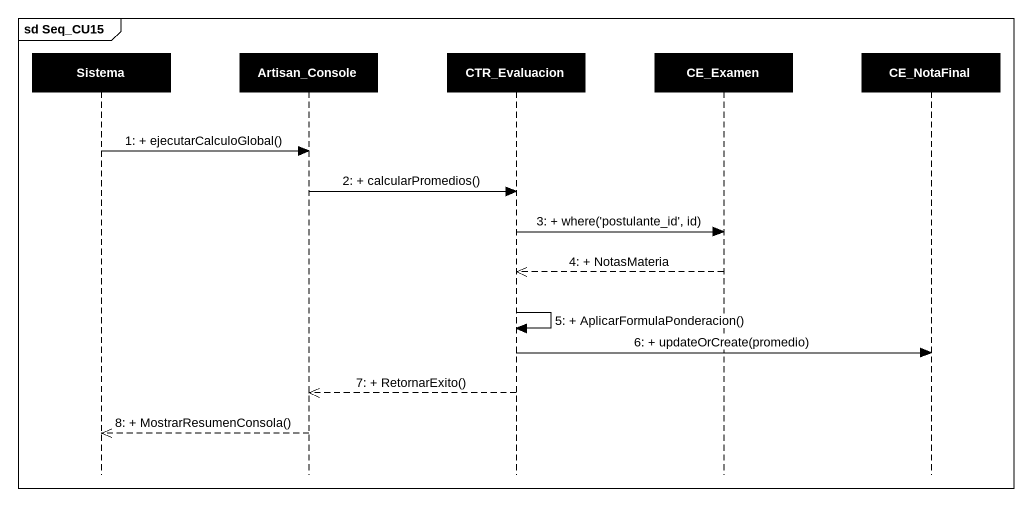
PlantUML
@startuml
mainframe sd Seq_CU15
hide footbox
participant Sistema #000000
participant Artisan_Console #000000
participant CTR_Evaluacion #000000
participant CE_Examen #000000
participant CE_NotaFinal #000000

Sistema -> Artisan_Console : 1: + ejecutarCalculoGlobal()
Artisan_Console -> CTR_Evaluacion : 2: + calcularPromedios()
CTR_Evaluacion -> CE_Examen : 3: + where('postulante_id', id)
CE_Examen -->> CTR_Evaluacion : 4: + NotasMateria
CTR_Evaluacion -> CTR_Evaluacion : 5: + AplicarFormulaPonderacion()
CTR_Evaluacion -> CE_NotaFinal : 6: + updateOrCreate(promedio)
CTR_Evaluacion -->> Artisan_Console : 7: + RetornarExito()
Artisan_Console -->> Sistema : 8: + MostrarResumenConsola()
@enduml
